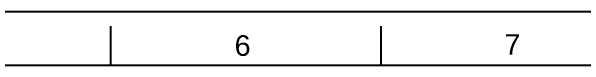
# Model space of a CAD drawing. Header units: millimetres. Extents: x 4257 to 5098, y 860 to 1455.
# Drawn here: x 4740.5 to 4952.7, y 1434.7 to 1454.7 of the extents above; entities that cross this region are included whole.
import ezdxf

# ---------------------------------------------------------------- set-up
doc = ezdxf.new("R2010")
doc.units = ezdxf.units.MM
doc.layers.add('FORM', color=7, linetype='Continuous')
doc.styles.get("Standard").update_dxf_attribs({"font": 'arial.ttf'})

msp = doc.modelspace()

# ---------------------------------------------------------------- linework, layer by layer
at = {"layer": 'FORM', "color": 7, "linetype": 'Continuous'}
for p, q in [((4256.66, 1454.7), (5097.66, 1454.7)), ((4777.28, 1434.67), (4777.28, 1449.23)), ((4877.4, 1434.67), (4877.4, 1449.23)), ((5077.63, 1434.67), (4276.68, 1434.67))]:
    msp.add_line(p, q, dxfattribs=at)

# ---------------------------------------------------------------- texts
at = {"layer": 'FORM', "char_height": 7.63, "attachment_point": 5}
for s, insert in [('6', (4826.07, 1442.02)), ('7', (4926.02, 1442.47))]:
    msp.add_mtext_dynamic_manual_height_columns(s, width=50.0595, gutter_width=12.51, heights=[0], dxfattribs=dict(at, insert=insert))

doc.saveas('drawing.dxf')
